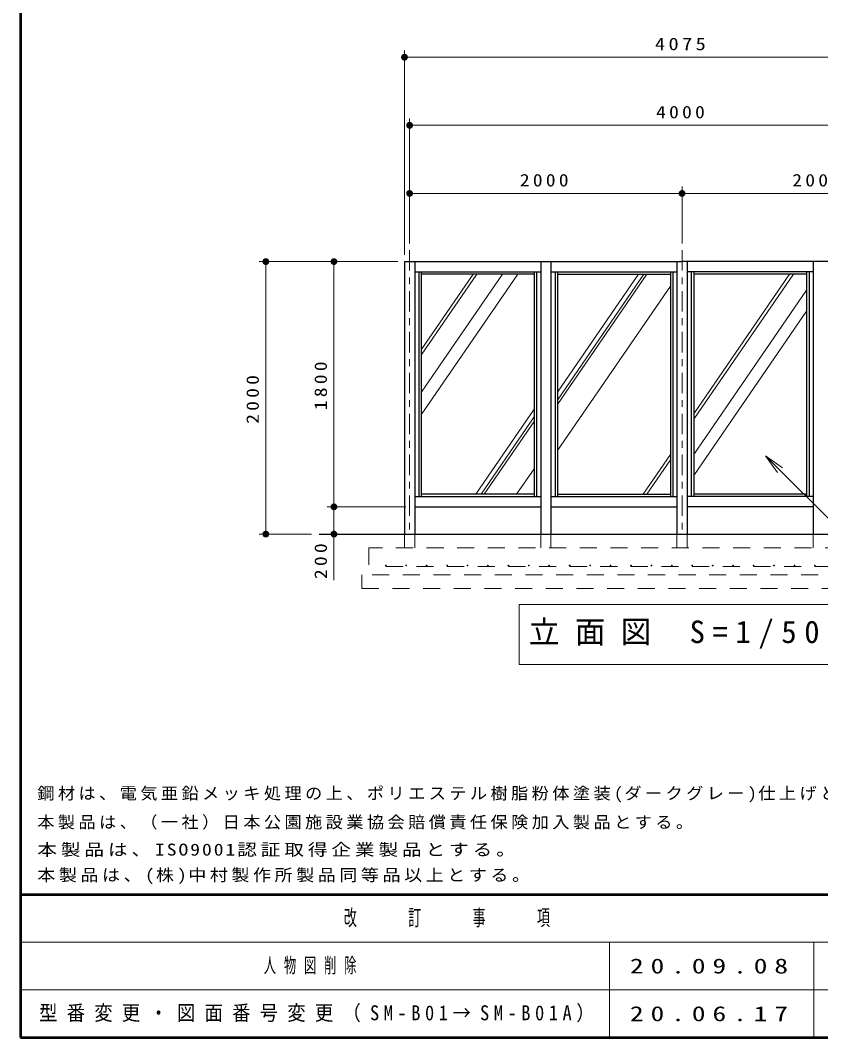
# Model space of a CAD drawing. Units: millimetres on the paper, scale 1:50. Extents: x -365 to 0, y 0 to 257.
# Drawn here: x -365 to -247.5, y 0 to 149.3 of the extents above; entities that cross this region are included whole.
import ezdxf

# ---------------------------------------------------------------- set-up
doc = ezdxf.new("R2010")
doc.units = ezdxf.units.MM
doc.linetypes.add('USER1', pattern=[4.5, 2.5, -2])
doc.linetypes.add('USER2', pattern=[6, 3, -1, 1, -1])
doc.layers.add('LY_1', color=7, linetype='Continuous', lineweight=25)
doc.layers.add('LY_2', color=7, linetype='Continuous', lineweight=13)
doc.styles.add('ＭＳ ゴシック', font='')
doc.styles.get('ＭＳ ゴシック').set_extended_font_data('MS Gothic')

# ---------------------------------------------------------------- blocks, each defined once
blk = doc.blocks.new('filled_dot')
at = {"color": 0, "linetype": 'Continuous', "lineweight": -2, "const_width": 1.25}
blk.add_lwpolyline([(-0.625, 0, 1), (0.625, 0, 1)], format="xyb", close=True, dxfattribs=at)
blk = doc.blocks.new('open_arrow')
at = {"color": 0, "linetype": 'Continuous', "lineweight": -2}
blk.add_lwpolyline([(7.5, 1.25), (0, 0), (7.5, -1.25)], dxfattribs=at)

msp = doc.modelspace()

# ---------------------------------------------------------------- linework, layer by layer
at = {"layer": 'LY_1', "lineweight": 13}
for p, q in [((-308.595, 114.916), (-308.595, 144.916)), ((-308.595, 143.916), (-227.095, 143.916)), ((-307.845, 124.916), (-307.845, 134.916)), ((-307.845, 133.916), (-227.845, 133.916)), ((-307.845, 116.587), (-307.845, 124.916)), ((-267.845, 116.587), (-267.845, 124.916)), ((-307.845, 123.916), (-267.845, 123.916)), ((-267.845, 123.916), (-227.845, 123.916)), ((-319.955, 113.916), (-329.955, 113.916)), ((-328.955, 73.916), (-328.955, 113.916)), ((-309.595, 113.916), (-319.955, 113.916)), ((-318.955, 113.916), (-318.955, 77.916)), ((-255.588, 85.41), (-229.646, 59.468)), ((-308.395, 77.916), (-319.955, 77.916)), ((-318.955, 77.916), (-318.955, 67.175)), ((-322.255, 73.916), (-329.955, 73.916)), ((-320.255, 73.916), (-317.955, 73.916)), ((-291.745, 63.566), (-291.745, 54.766)), ((-243.945, 63.566), (-291.745, 63.566)), ((-291.745, 54.766), (-243.945, 54.766))]:
    msp.add_line(p, q, dxfattribs=at)
at = {"layer": 'LY_1', "color": 2, "linetype": 'USER2', "lineweight": 13}
for p, q in [((-307.845, 115.587), (-307.845, 73.916)), ((-267.845, 115.587), (-267.845, 73.916))]:
    msp.add_line(p, q, dxfattribs=at)
at = {"layer": 'LY_1'}
for p, q in [((-308.595, 113.916), (-308.595, 73.916)), ((-308.595, 113.916), (-267.845, 113.916)), ((-307.095, 113.916), (-307.095, 73.916)), ((-288.595, 113.916), (-288.595, 73.916)), ((-287.095, 113.916), (-287.095, 73.916)), ((-268.595, 113.916), (-268.595, 73.916)), ((-227.095, 113.916), (-267.845, 113.916)), ((-267.095, 113.916), (-267.095, 73.916)), ((-248.595, 113.916), (-248.595, 73.916)), ((-307.095, 112.416), (-288.595, 112.416)), ((-306.495, 112.416), (-306.495, 79.416)), ((-289.195, 112.416), (-289.195, 79.416)), ((-287.095, 112.416), (-268.595, 112.416)), ((-286.495, 112.416), (-286.495, 79.416)), ((-269.195, 112.416), (-269.195, 79.416)), ((-248.595, 112.416), (-267.095, 112.416)), ((-266.495, 112.416), (-266.495, 79.416)), ((-249.195, 112.416), (-249.195, 79.416)), ((-307.095, 79.416), (-288.595, 79.416)), ((-287.095, 79.416), (-268.595, 79.416)), ((-248.595, 79.416), (-267.095, 79.416)), ((-307.095, 77.916), (-288.595, 77.916)), ((-287.095, 77.916), (-268.595, 77.916)), ((-248.595, 77.916), (-267.095, 77.916)), ((-321.146, 73.916), (-213.108, 73.916))]:
    msp.add_line(p, q, dxfattribs=at)
at = {"layer": 'LY_1', "color": 4}
for p, q in [((-306.135, 112.416), (-306.135, 79.416)), ((-289.555, 112.056), (-306.135, 112.056)), ((-289.555, 112.416), (-289.555, 79.416)), ((-286.135, 112.416), (-286.135, 79.416)), ((-286.135, 112.056), (-269.555, 112.056)), ((-269.555, 112.416), (-269.555, 79.416)), ((-266.135, 112.416), (-266.135, 79.416)), ((-249.555, 112.056), (-266.135, 112.056)), ((-249.555, 112.416), (-249.555, 79.416)), ((-289.555, 79.776), (-306.135, 79.776)), ((-286.135, 79.776), (-269.555, 79.776)), ((-249.555, 79.776), (-266.135, 79.776))]:
    msp.add_line(p, q, dxfattribs=at)
at = {"layer": 'LY_1', "color": 131, "lineweight": 13}
for p, q in [((-298.521, 112.056), (-306.135, 100.978)), ((-297.958, 112.056), (-306.135, 100.158)), ((-294.193, 112.056), (-306.135, 94.681)), ((-291.965, 112.056), (-306.135, 91.439)), ((-273.446, 112.056), (-286.135, 93.595)), ((-274.241, 112.056), (-286.135, 94.751)), ((-272.992, 112.056), (-286.135, 92.934)), ((-252.067, 112.056), (-266.135, 91.588)), ((-251.504, 112.056), (-266.135, 90.768)), ((-269.555, 110.324), (-286.135, 86.202)), ((-249.555, 109.713), (-266.135, 85.591)), ((-249.555, 106.626), (-266.135, 82.504)), ((-289.555, 92.267), (-298.141, 79.776)), ((-289.555, 91.11), (-297.346, 79.776)), ((-289.555, 90.45), (-296.892, 79.776)), ((-269.555, 85.612), (-273.567, 79.776)), ((-269.555, 84.792), (-273.004, 79.776)), ((-289.555, 83.518), (-292.128, 79.776))]:
    msp.add_line(p, q, dxfattribs=at)
at = {"layer": 'LY_1', "color": 4, "linetype": 'USER1', "lineweight": 13}
for p, q in [((-308.595, 73.916), (-308.595, 71.916)), ((-307.095, 73.916), (-307.095, 71.916)), ((-288.595, 73.916), (-288.595, 71.916)), ((-287.095, 73.916), (-287.095, 71.916)), ((-268.595, 73.916), (-268.595, 71.916)), ((-267.095, 73.916), (-267.095, 71.916)), ((-248.595, 73.916), (-248.595, 71.916))]:
    msp.add_line(p, q, dxfattribs=at)
at = {"layer": 'LY_1', "color": 131, "linetype": 'USER1', "lineweight": 13}
for p, q in [((-221.845, 71.916), (-313.845, 71.916)), ((-313.845, 71.916), (-313.845, 67.916)), ((-223.345, 69.176), (-312.345, 69.176)), ((-220.845, 67.916), (-314.845, 67.916)), ((-314.845, 67.916), (-314.845, 65.916)), ((-314.845, 65.916), (-220.845, 65.916))]:
    msp.add_line(p, q, dxfattribs=at)
at = {"layer": 'LY_1', "linetype": 'USER1', "lineweight": 13}
for centre in [(-311.345, 69.296), (-308.345, 69.296), (-305.345, 69.296), (-302.345, 69.296), (-299.345, 69.296), (-296.345, 69.296), (-293.345, 69.296), (-290.345, 69.296), (-287.345, 69.296), (-284.345, 69.296), (-281.345, 69.296), (-278.345, 69.296), (-275.345, 69.296), (-272.345, 69.296), (-269.345, 69.296), (-266.345, 69.296), (-263.345, 69.296), (-260.345, 69.296), (-257.345, 69.296), (-254.345, 69.296), (-251.345, 69.296), (-248.345, 69.296)]:
    msp.add_circle(centre, 0.06, dxfattribs=at)
at = {"layer": 'LY_2', "lineweight": 50}
for p, q in [((-365, 257), (-365, 0)), ((-365, 21), (0, 21)), ((-365, 0), (0, 0))]:
    msp.add_line(p, q, dxfattribs=at)
at = {"layer": 'LY_2'}
for p, q in [((-365, 14), (-238.5, 14)), ((-278.5, 14), (-278.5, 0)), ((-248.5, 14), (-248.5, 0)), ((-365, 7), (-238.5, 7))]:
    msp.add_line(p, q, dxfattribs=at)

# ---------------------------------------------------------------- block references
at = {"layer": 'LY_1', "lineweight": 13, "xscale": 0.4, "yscale": 0.4}
for p in [(-308.595, 143.916), (-307.845, 133.916), (-307.845, 123.916), (-267.845, 123.916)]:
    msp.add_blockref('filled_dot', p, dxfattribs=at)
for name, p, rotation in [('filled_dot', (-267.845, 123.916), 180), ('filled_dot', (-328.955, 113.916), 270), ('filled_dot', (-318.955, 113.916), 270), ('open_arrow', (-255.588, 85.41), 315), ('filled_dot', (-318.955, 77.916), 270), ('filled_dot', (-318.955, 77.916), 90), ('filled_dot', (-328.955, 73.916), 90), ('filled_dot', (-318.955, 73.916), 90)]:
    msp.add_blockref(name, p, dxfattribs=dict(at, rotation=rotation))

# ---------------------------------------------------------------- texts
at = {"layer": 'LY_1', "style": 'ＭＳ ゴシック'}
for s, insert, char_height, attachment_point in [('\\T1.33;\\W1.2;4075', (-267.845, 144.916), 1.833, 8), ('\\T1.33;\\W1.15;4000', (-267.845, 134.916), 1.833, 8), ('\\T1.33;\\W1.15;2000', (-287.845, 124.916), 1.833, 8), ('\\T1.33;\\W1.15;2000', (-247.845, 124.916), 1.833, 8), ('\\T1.5;立面図\\~S=1/50', (-290.345, 59.166), 3.299, 4), ('\\T1.2;\\W1.05;鋼材は、電気亜鉛メッキ処理の上、ポリエステル樹脂粉体塗装(ダークグレー)仕上げとする。', (-362.512, 34.526), 1.76, 7), ('\\T1.2;\\W1.05;本製品は、（一社）日本公園施設業協会賠償責任保険加入製品とする。', (-362.512, 30.526), 1.76, 7), ('\\T1.2;\\W1.2;本製品は、ISO9001認証取得企業製品とする。', (-362.512, 26.526), 1.76, 7), ('\\T1.2;\\W1.1;本製品は、(株)中村製作所製品同等品以上とする。', (-362.512, 22.526), 1.76, 7), ('\\T1.64;\\W0.6;人物図削除', (-329.25, 10.5), 2.199, 4), ('\\T1.5;\\W1.35;20.09.08', (-275.5, 10.5), 2.199, 4), ('\\T1.5;\\W0.9;型番変更・図面番号変更（SM-B01→SM-B01A）', (-362.25, 3.5), 2.199, 4), ('\\T1.5;\\W1.35;20.06.17', (-275.5, 3.5), 2.199, 4)]:
    msp.add_mtext(s, dxfattribs=dict(at, insert=insert, char_height=char_height, attachment_point=attachment_point))
at = {"layer": 'LY_1', "char_height": 1.833, "attachment_point": 8, "rotation": 90, "style": 'ＭＳ ゴシック'}
for s, insert in [('\\T1.33;\\W1.15;1800', (-319.955, 95.916)), ('\\T1.33;\\W1.15;2000', (-329.955, 93.916)), ('\\T1.33;\\W1.15;200', (-319.955, 70.175))]:
    msp.add_mtext(s, dxfattribs=dict(at, insert=insert))
at = {"layer": 'LY_2', "color": 4, "insert": (-301.75, 17.5), "char_height": 2.346, "attachment_point": 5, "style": 'ＭＳ ゴシック'}
msp.add_mtext('\\T1.64;\\W0.6;改\u3000\u3000訂\u3000\u3000事\u3000\u3000項', dxfattribs=at)

doc.saveas('drawing.dxf')
